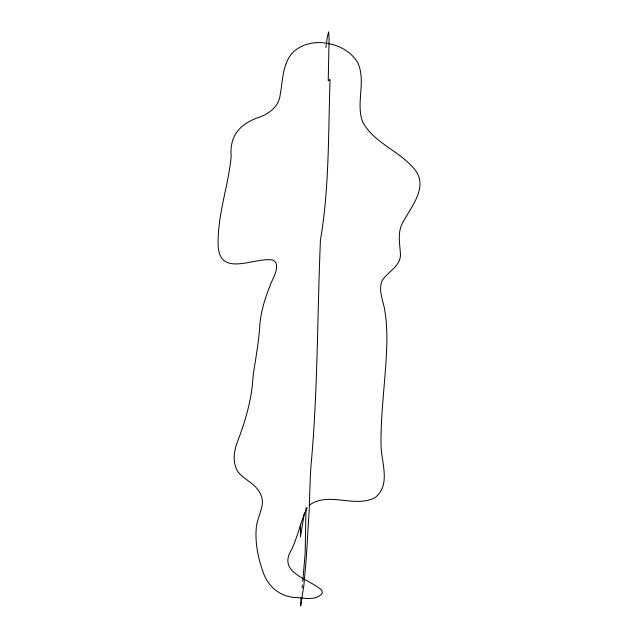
<?xml version="1.0" encoding="UTF-8"?>
<svg xmlns="http://www.w3.org/2000/svg" width="638" height="638" viewBox="0 0 638 638"><rect width="100%" height="100%" fill="white"/><g stroke="black" fill="none" stroke-linecap="round" stroke-linejoin="round"><path stroke-width="0.96" d="M300.45 524.253L300.434 537.013L304.366 513.096M301.112 597.678L300.665 606.012L303.847 585.509L306.208 559.303L309.159 510.575L310.235 478.891A30.13 1.451 -85 0 1 310.985 465.9C317.915 390.887 317.23 315.403 320.435 240.183C329.447 187.325 328.187 133.27 330.061 79.822L329.814 79.487L328.219 80.89L329.088 38.695L328.65 31.9L327.485 36.119L325.858 47.587M302.747 581.385L305.147 553.569L306.025 507.425M302.077 587.925L302.38 585.038M307.101 508.023C300.53 521.413 297.954 536.454 291.406 549.916C277.195 573.323 309.422 578.586 321.887 590.333L322.294 593.196C316.344 600.924 304.741 598.029 296.311 597.567C280.792 597.232 267.681 586.641 263.047 571.935C257.967 557.668 254.881 542.308 256.34 527.124C257.258 519.204 261.261 512.059 262.298 504.164A30.13 22.45 8.1 0 0 259.889 492.847C255.064 483.508 244.45 479.856 238.126 471.968C232.192 463.029 233.819 451.473 237.392 441.959C245.447 420.936 251.922 399.061 253.031 376.452C255.535 359.034 258.9 341.753 259.889 324.136C261.508 306.814 267.713 290.489 274.763 274.731C276.493 270.137 278.527 262.992 273.08 260.081C255.232 256.659 220.844 277.57 218.212 247.073C216.848 216.226 228.364 186.719 231.187 156.246C229.337 134.929 240.949 122.935 260.583 116.762C270.185 112.966 279.141 105.653 280.194 94.711C282.323 83.347 282.435 71.392 287.323 60.714C294.054 45.434 312.397 40.361 327.709 43.456M309.39 505.152C328.291 491.268 354.297 508.191 374.841 497.776C391.852 484.776 380.551 460.931 381.022 443.195C380.742 408.105 386.588 373.31 386.899 338.252C386.787 327.461 386.237 316.592 383.924 306.017C381.955 297.826 378.629 288.99 382.13 280.728C387.96 271.134 401.948 265.926 400.353 252.608C399.635 242.823 397.562 232.471 402.387 223.316C411.231 206.106 430.682 185.299 412.435 166.877C397.434 150.169 373.541 142.274 362.591 121.842C355.573 102.606 366.411 81.465 357.711 62.54C351.466 52.26 340.301 45.657 328.562 43.631"/></g></svg>
